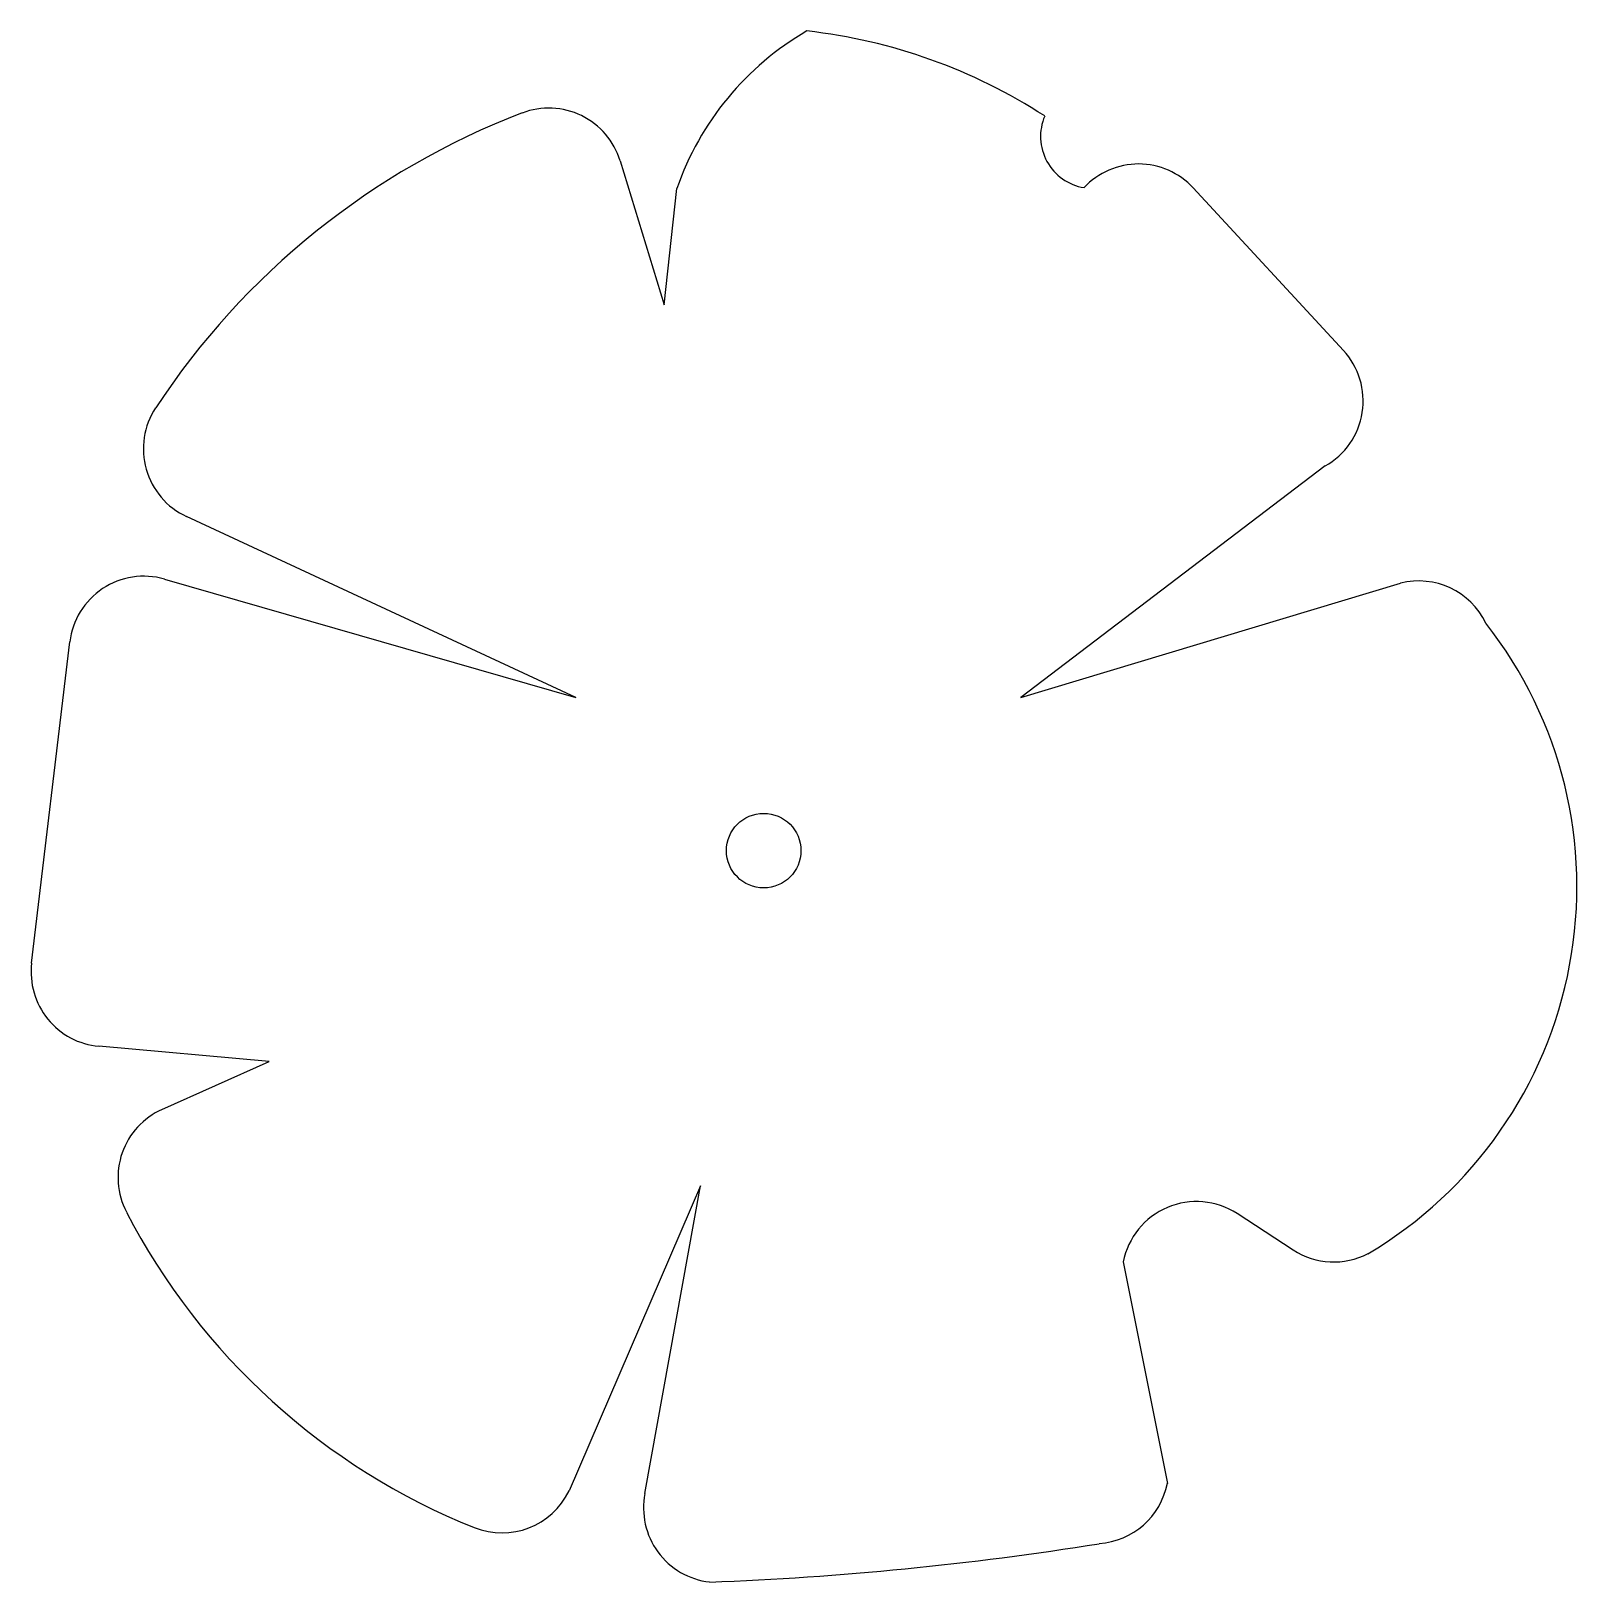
# Model space of a CAD drawing. Extents: x 266.73 to 267.77, y 266.09 to 267.13.
import ezdxf

# ---------------------------------------------------------------- set-up
doc = ezdxf.new("R2010")
doc.units = 0
doc.layers.get('0').update_dxf_attribs({"linetype": 'CONTINUOUS'})

msp = doc.modelspace()

# ---------------------------------------------------------------- linework, layer by layer
at = {"color": 0}
for p, q in [((267.1274, 267.0438), (267.1569, 266.9472)), ((267.1569, 266.9472), (267.1655, 267.0251)), ((267.5118, 267.0256), (267.6126, 266.9166)), ((267.6004, 266.8391), (267.3962, 266.6839)), ((267.0976, 266.6839), (266.8365, 266.8052)), ((266.8218, 266.7633), (267.0976, 266.6839)), ((267.3962, 266.6839), (267.6508, 266.7605)), ((266.7326, 266.5057), (266.7583, 266.7211)), ((266.892, 266.4398), (266.7778, 266.45)), ((266.8201, 266.4077), (266.892, 266.4398)), ((267.1813, 266.3565), (267.0932, 266.1519)), ((267.144, 266.1501), (267.1813, 266.3565)), ((267.5788, 266.3134), (267.5412, 266.3378)), ((267.4649, 266.3054), (267.4945, 266.1569))]:
    msp.add_line(p, q, dxfattribs=at)
msp.add_circle((267.2237, 266.5812), 0.025, dxfattribs=at)
for centre, radius, start, end in [((267.3504, 266.9613), 0.1956, 119.9517, 160.9704), ((267.2114, 266.7634), 0.3697, 57.099, 83.5802), ((267.2462, 266.5948), 0.5152, 110.9807, 146.6454), ((267.0796, 267.0291), 0.05, 16.984, 110.9807), ((267.4442, 267.0601), 0.0348, 156.8697, 260.7602), ((267.4751, 266.9916), 0.05, 42.7554, 136.8743), ((267.5758, 266.8827), 0.05, 299.3624, 42.7554), ((266.8576, 266.8506), 0.05, 146.6454, 245.0802), ((266.8079, 266.7152), 0.05, 73.9423, 173.2082), ((267.6631, 266.712), 0.05, 25.7457, 104.2188), ((267.4831, 266.557), 0.2861, 300.6709, 38.1256), ((266.7823, 266.4998), 0.05, 173.2082, 264.9159), ((266.8406, 266.362), 0.05, 114.1046, 207.4497), ((267.514, 266.2959), 0.05, 57.0041, 169.022), ((267.1982, 266.5477), 0.453, 207.4497, 248.1481), ((267.6061, 266.3554), 0.05, 237.0041, 297.3495), ((267.4454, 266.1665), 0.05, 273.8212, 349.022), ((267.0482, 266.1737), 0.05, 248.1481, 334.0732), ((267.1931, 266.1405), 0.05, 168.8963, 263.4995), ((267.1029, 268.2884), 2.1993, 272.2037, 279.0487)]:
    msp.add_arc(centre, radius, start, end, dxfattribs=at)

doc.saveas('drawing.dxf')
